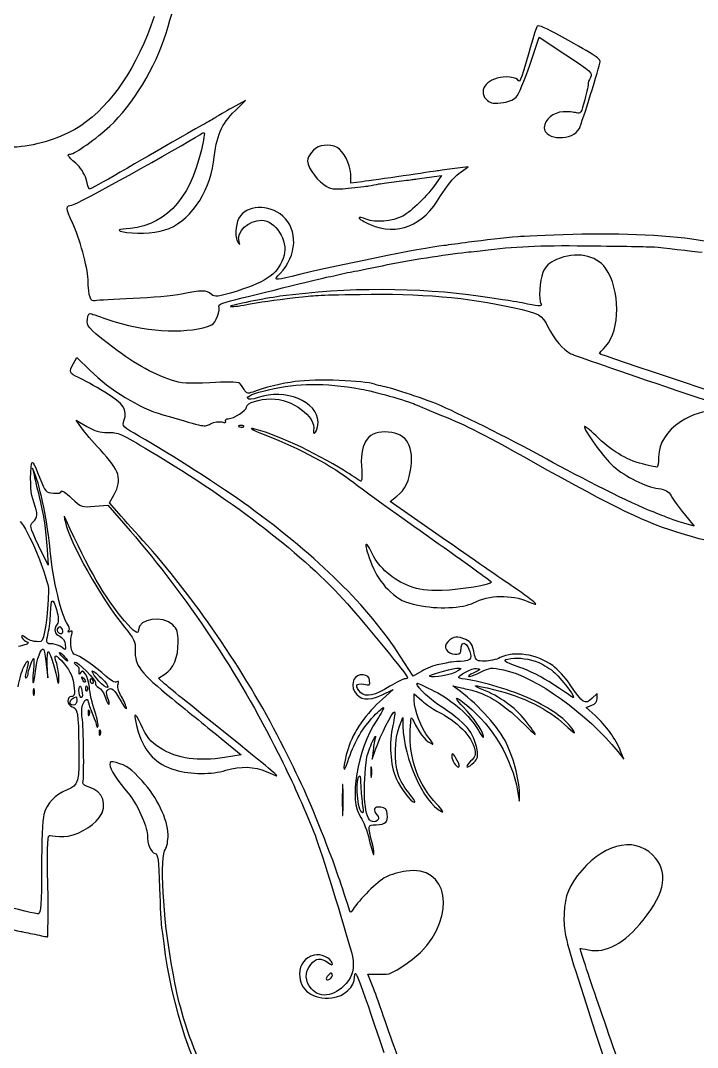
# Model space of a CAD drawing. Extents: x -605 to 778, y -197 to 423.
# Drawn here: x -425.6 to -317.3, y -13.3 to 151.1 of the extents above; entities that cross this region are included whole.
import ezdxf

# ---------------------------------------------------------------- set-up
doc = ezdxf.new("R2010")
doc.units = 0
doc.layers.add('Layer_1', color=7, linetype='CONTINUOUS')

msp = doc.modelspace()

# ---------------------------------------------------------------- linework, layer by layer
at = {"layer": 'Layer_1', "color": 7}
for points in [[(-342.994964, 150.07088), (-342.994964, 150.07088)], [(-344.123853, 143.932546), (-342.642186, 148.377546), (-338.338298, 145.555324)], [(-391.219686, 136.665324), (-389.596909, 138.288102), (-391.713575, 137.088657)], [(-378.731353, 130.315324), (-378.731353, 130.315324)], [(-370.934964, 125.270602), (-372.734131, 125.058935), (-372.769409, 126.540602)], [(-355.44802, 126.57588), (-353.966353, 127.634213), (-356.08302, 127.387268)], [(-360.175242, 126.011435), (-358.234964, 126.25838), (-359.081631, 125.058935)], [(-324.156631, 114.82838), (-324.156631, 114.82838)], [(-417.113575, 96.166435), (-416.584409, 97.154213), (-414.50302, 95.108102)], [(-415.843575, 85.900602), (-416.690242, 87.100046), (-414.996909, 86.112268)], [(-390.549409, 86.041713), (-390.549409, 86.041713)], [(-386.24552, 84.66588), (-386.24552, 84.66588)], [(-423.287186, 78.527546), (-423.675242, 79.409491), (-423.463575, 78.527546)], [(-410.163853, 72.530324), (-411.32802, 73.87088), (-410.622464, 75.211435)], [(-358.129131, 68.296991), (-366.454686, 74.117824), (-365.396353, 74.929213)], [(-413.691631, 73.341713), (-411.610242, 73.518102), (-408.047186, 69.42588)], [(-418.454131, 70.942824), (-418.454131, 70.942824)], [(-319.429409, 72.106991), (-317.841909, 70.131435), (-319.499964, 70.625324)], [(-421.311631, 66.356713), (-421.135242, 63.887268), (-422.687464, 67.062268)], [(-419.724131, 54.468102), (-419.724131, 54.468102)], [(-418.94802, 53.021713), (-418.94802, 53.021713)], [(-361.409964, 46.953935), (-362.75052, 46.142546), (-364.831909, 49.352824)], [(-421.48802, 48.082824), (-421.241075, 45.895602), (-421.311631, 48.082824)], [(-421.48802, 48.082824), (-421.48802, 48.082824)], [(-418.524686, 49.246991), (-418.524686, 49.246991)], [(-342.677464, 48.329768), (-342.677464, 48.329768)], [(-402.543853, 44.943102), (-403.531631, 45.825046), (-402.473298, 46.460046)], [(-356.08302, 46.742268), (-356.08302, 46.742268)], [(-415.243853, 45.190046), (-415.243853, 45.190046)], [(-414.467742, 45.366435), (-414.467742, 45.366435)], [(-355.201075, 43.673102), (-356.435798, 44.590324), (-355.024686, 44.272824)], [(-423.569409, 43.602546), (-423.569409, 43.602546)], [(-415.702464, 43.426157), (-415.702464, 43.426157)], [(-414.926353, 43.884768), (-414.926353, 43.884768)], [(-411.680798, 44.34338), (-411.680798, 44.34338)], [(-367.83052, 43.108657), (-365.960798, 43.990602), (-367.689409, 42.473657)], [(-362.609409, 42.226713), (-362.609409, 43.320324), (-361.374686, 42.226713)], [(-333.328853, 42.579491), (-333.328853, 43.355602), (-334.210798, 42.544213)], [(-416.584409, 42.191435), (-416.584409, 42.191435)], [(-333.646353, 39.827824), (-335.092742, 41.133102), (-334.210798, 41.48588)], [(-414.785242, 40.21588), (-414.785242, 40.21588)], [(-364.97302, 38.134491), (-364.408575, 39.545602), (-364.408575, 38.134491)], [(-413.021353, 37.04088), (-413.021353, 37.04088)], [(-393.512742, 36.194213), (-390.302464, 33.54838), (-392.948298, 33.125046)], [(-369.171075, 34.253935), (-369.347464, 32.842824), (-368.78302, 34.430324)], [(-356.612186, 33.336713), (-356.612186, 33.336713)], [(-330.04802, 34.077546), (-329.060242, 32.842824), (-329.589409, 34.148102)], [(-411.292742, 31.996157), (-411.292742, 31.996157)], [(-369.559131, 30.726157), (-369.559131, 30.726157)], [(-371.146631, 28.538935), (-371.146631, 28.538935)], [(-374.109964, 26.316435), (-374.109964, 26.316435)], [(-369.276909, -3.387454), (-370.017742, -1.553009), (-368.606631, -1.553009)], [(-376.332464, -1.69412), (-376.332464, -1.69412)]]:
    msp.add_lwpolyline(points, dxfattribs=at)
for points in [[(-402.296909, 149.012546), (-401.414964, 151.940602), (-400.709409, 154.480602), (-400.497742, 155.609491)], [(-404.201909, 151.693657), (-406.88302, 143.72088), (-411.01052, 137.582546), (-415.914131, 134.231157)], [(-342.994964, 150.07088), (-343.100798, 149.823935), (-343.665242, 147.954213), (-344.264964, 145.908102)], [(-339.961075, 148.977268), (-342.042464, 150.106157), (-342.889131, 150.423657), (-342.994964, 150.07088)], [(-411.292742, 134.160602), (-407.694409, 137.476713), (-403.990242, 143.579768), (-402.296909, 149.012546)], [(-332.870242, 144.461713), (-332.799686, 144.955602), (-333.999131, 145.731713), (-339.961075, 148.977268)], [(-344.264964, 145.908102), (-345.781909, 140.792824), (-345.640798, 141.145602), (-346.099409, 141.604213)], [(-338.338298, 145.555324), (-334.210798, 142.874213), (-334.034409, 142.697824), (-334.422464, 141.956991)], [(-346.311075, 138.781991), (-345.92302, 139.170046), (-344.935242, 141.49838), (-344.123853, 143.932546)], [(-336.186353, 133.807824), (-335.727742, 134.83088), (-332.940798, 143.685602), (-332.870242, 144.461713)], [(-347.863298, 142.027546), (-350.720798, 142.027546), (-352.519964, 140.016713), (-351.108853, 138.464491)], [(-346.099409, 141.604213), (-346.346353, 141.851157), (-347.122464, 142.027546), (-347.863298, 142.027546)], [(-334.422464, 141.956991), (-334.669409, 141.49838), (-334.81052, 141.075046), (-334.775242, 140.969213)], [(-334.775242, 140.969213), (-334.739964, 140.86338), (-334.986909, 139.734491), (-335.304409, 138.393935)], [(-351.108853, 138.464491), (-350.544409, 137.864768), (-350.121075, 137.758935), (-348.745242, 137.900046)], [(-348.745242, 137.900046), (-347.651631, 138.00588), (-346.769686, 138.32338), (-346.311075, 138.781991)], [(-335.304409, 138.393935), (-335.868853, 136.277268), (-336.009964, 136.065602), (-336.644964, 136.277268)], [(-394.712186, 128.375046), (-394.147742, 132.92588), (-393.618575, 134.266435), (-391.219686, 136.665324)], [(-391.713575, 137.088657), (-392.877742, 136.453657), (-393.971353, 135.818657), (-394.18302, 135.677546)], [(-338.796909, 136.453657), (-340.313853, 136.383102), (-341.79552, 135.14838), (-341.79552, 133.948935)], [(-336.644964, 136.277268), (-337.068298, 136.41838), (-338.020798, 136.488935), (-338.796909, 136.453657)], [(-394.18302, 135.677546), (-394.359409, 135.536435), (-395.241353, 135.007268), (-396.123298, 134.548657)], [(-415.914131, 134.231157), (-418.31302, 132.60838), (-422.264131, 131.232546), (-425.439131, 130.879768)], [(-417.607464, 129.680324), (-416.972464, 129.680324), (-413.374131, 132.220324), (-411.292742, 134.160602)], [(-396.123298, 134.548657), (-398.134131, 133.419768), (-403.425798, 130.38588), (-409.634686, 126.787546)], [(-396.899409, 132.784768), (-396.052742, 133.313935), (-396.052742, 133.313935), (-396.334964, 131.938102)], [(-341.79552, 133.948935), (-341.79552, 131.867546), (-337.138853, 131.761713), (-336.186353, 133.807824)], [(-425.439131, 130.879768), (-427.591075, 130.668102), (-427.873298, 130.738657), (-430.201631, 131.902824)], [(-417.36052, 121.49588), (-416.866631, 121.460602), (-399.968575, 130.809213), (-396.899409, 132.784768)], [(-396.334964, 131.938102), (-397.887186, 123.295046), (-401.944131, 118.391435), (-408.011909, 117.791713)], [(-378.731353, 130.315324), (-379.119409, 129.856713), (-379.542742, 129.256991), (-379.648575, 128.939491)], [(-374.956631, 130.738657), (-376.120798, 131.373657), (-377.955242, 131.161991), (-378.731353, 130.315324)], [(-372.769409, 126.540602), (-372.839964, 128.128102), (-373.898298, 130.174213), (-374.956631, 130.738657)], [(-416.760798, 128.233935), (-418.066075, 129.362824), (-418.242464, 129.680324), (-417.607464, 129.680324)], [(-415.102742, 125.693935), (-415.349686, 126.57588), (-416.019964, 127.563657), (-416.760798, 128.233935)], [(-402.508575, 117.544768), (-398.769131, 118.63838), (-395.311909, 123.436157), (-394.712186, 128.375046)], [(-379.648575, 128.939491), (-379.930798, 128.092824), (-378.484409, 125.764491), (-377.073298, 124.811991)], [(-409.634686, 126.787546), (-412.315798, 125.235324), (-414.538298, 124.000602), (-414.608853, 124.071157)], [(-358.905242, 126.999213), (-359.293298, 126.963935), (-361.762742, 126.57588), (-364.373298, 126.187824)], [(-356.08302, 127.387268), (-357.247186, 127.246157), (-358.517186, 127.069768), (-358.905242, 126.999213)], [(-358.376075, 123.012824), (-357.494131, 124.494491), (-356.329964, 125.905602), (-355.44802, 126.57588)], [(-414.608853, 124.071157), (-414.644131, 124.141713), (-414.891075, 124.882546), (-415.102742, 125.693935)], [(-364.373298, 126.187824), (-366.983853, 125.799768), (-369.947186, 125.411713), (-370.934964, 125.270602)], [(-369.841353, 124.600324), (-369.453298, 124.67088), (-368.747742, 124.811991), (-368.253853, 124.917824)], [(-368.253853, 124.917824), (-367.759964, 124.98838), (-366.489964, 125.164768), (-365.431631, 125.30588)], [(-365.431631, 125.30588), (-364.373298, 125.411713), (-363.173853, 125.588102), (-362.785798, 125.62338)], [(-359.081631, 125.058935), (-360.422186, 123.08338), (-363.06802, 120.508102), (-364.443853, 119.767268)], [(-362.785798, 125.62338), (-362.397742, 125.693935), (-361.233575, 125.870324), (-360.175242, 126.011435)], [(-377.073298, 124.811991), (-375.944409, 124.03588), (-375.626909, 124.000602), (-373.192742, 124.212268)], [(-373.192742, 124.212268), (-371.746353, 124.35338), (-370.229409, 124.529768), (-369.841353, 124.600324)], [(-383.634964, 119.767268), (-385.822186, 121.707546), (-389.561631, 121.531157), (-390.655242, 119.449768)], [(-369.664964, 118.426713), (-365.255242, 116.521713), (-361.198298, 118.179768), (-358.376075, 123.012824)], [(-417.289964, 118.708935), (-418.383575, 121.037268), (-418.383575, 121.531157), (-417.36052, 121.49588)], [(-414.785242, 109.642546), (-414.855798, 111.65338), (-416.125798, 116.204213), (-417.289964, 118.708935)], [(-390.655242, 119.449768), (-391.254964, 118.250324), (-391.32552, 116.345324), (-390.796353, 115.569213)], [(-390.619964, 115.675046), (-391.113853, 117.227268), (-389.138298, 119.096991), (-386.986353, 119.096991)], [(-386.986353, 119.096991), (-384.869686, 119.096991), (-382.75302, 115.78088), (-383.423298, 113.487824)], [(-384.058298, 110.559768), (-381.341909, 113.452546), (-381.130242, 117.580046), (-383.634964, 119.767268)], [(-370.264686, 119.27338), (-370.899686, 119.555602), (-371.428853, 119.626157), (-371.428853, 119.485046)], [(-371.428853, 119.485046), (-371.428853, 119.308657), (-370.617464, 118.850046), (-369.664964, 118.426713)], [(-364.443853, 119.767268), (-366.172464, 118.885324), (-368.78302, 118.673657), (-370.264686, 119.27338)], [(-408.011909, 117.791713), (-409.952186, 117.580046), (-410.199131, 117.509491), (-409.352464, 117.297824)], [(-409.352464, 117.297824), (-407.447464, 116.874491), (-404.378298, 116.980324), (-402.508575, 117.544768)], [(-337.209409, 116.803935), (-341.372186, 116.698102), (-345.358575, 116.521713), (-346.028853, 116.451157)], [(-316.219131, 115.745602), (-321.15802, 116.662824), (-329.41302, 117.086157), (-337.209409, 116.803935)], [(-390.796353, 115.569213), (-390.478853, 115.110602), (-390.443575, 115.14588), (-390.619964, 115.675046)], [(-357.846909, 115.040046), (-361.515798, 114.616713), (-374.81552, 111.935602), (-382.188575, 110.101157)], [(-353.931075, 115.569213), (-355.306909, 115.392824), (-357.070798, 115.14588), (-357.846909, 115.040046)], [(-346.028853, 116.451157), (-348.216075, 116.274768), (-351.355798, 115.921991), (-353.931075, 115.569213)], [(-350.791353, 114.369768), (-345.60552, 114.969491), (-341.830798, 115.110602), (-333.681631, 115.004768)], [(-383.423298, 113.487824), (-384.199409, 110.70088), (-386.069131, 109.289768), (-390.937464, 107.772824)], [(-367.689409, 111.829768), (-363.38552, 112.711713), (-357.599964, 113.628935), (-354.319131, 113.981713)], [(-354.319131, 113.981713), (-353.331353, 114.087546), (-351.743853, 114.263935), (-350.791353, 114.369768)], [(-331.988298, 111.441713), (-333.505242, 113.55838), (-336.786075, 114.158102), (-339.819964, 112.817546)], [(-333.681631, 115.004768), (-328.742742, 114.934213), (-324.438853, 114.863657), (-324.156631, 114.82838)], [(-324.156631, 114.82838), (-323.168853, 114.722546), (-317.98302, 114.158102), (-316.536631, 113.981713)], [(-372.839964, 110.806713), (-372.346075, 110.877268), (-370.017742, 111.33588), (-367.689409, 111.829768)], [(-339.819964, 112.817546), (-341.089964, 112.253102), (-341.583853, 111.759213), (-342.007186, 110.736157)], [(-382.188575, 110.101157), (-385.046075, 109.43088), (-385.116631, 109.43088), (-384.058298, 110.559768)], [(-376.367742, 110.030602), (-375.873853, 110.136435), (-375.097742, 110.312824), (-374.603853, 110.418657)], [(-374.603853, 110.418657), (-374.109964, 110.524491), (-373.333853, 110.70088), (-372.839964, 110.806713)], [(-342.007186, 110.736157), (-342.571631, 109.43088), (-342.74802, 106.361713), (-342.289409, 105.656157)], [(-331.95302, 98.95338), (-329.589409, 101.49338), (-329.624686, 108.019768), (-331.988298, 111.441713)], [(-413.621075, 106.220602), (-414.432464, 106.044213), (-414.679409, 106.749768), (-414.785242, 109.642546)], [(-392.701353, 106.008935), (-389.596909, 106.820324), (-377.179131, 109.889491), (-376.367742, 110.030602)], [(-399.827464, 107.278935), (-401.203298, 106.996713), (-404.66052, 106.679213), (-407.588575, 106.57338)], [(-395.029686, 107.243657), (-395.805798, 107.949213), (-396.687742, 107.949213), (-399.827464, 107.278935)], [(-390.937464, 107.772824), (-394.112464, 106.785046), (-394.465242, 106.749768), (-395.029686, 107.243657)], [(-384.093575, 106.926157), (-386.668853, 106.57338), (-391.748853, 105.550324), (-391.995798, 105.338657)], [(-352.026075, 106.89088), (-362.044964, 108.372546), (-373.263298, 108.372546), (-384.093575, 106.926157)], [(-381.659409, 106.714491), (-378.096353, 107.137824), (-378.801909, 107.102546), (-371.252464, 107.243657)], [(-371.252464, 107.243657), (-361.762742, 107.420046), (-353.895798, 106.749768), (-346.804964, 105.126991)], [(-347.263575, 106.185324), (-347.863298, 106.291157), (-350.015242, 106.57338), (-352.026075, 106.89088)], [(-407.588575, 106.57338), (-410.481353, 106.467546), (-413.23302, 106.291157), (-413.621075, 106.220602)], [(-394.994409, 102.340046), (-394.359409, 102.586991), (-393.512742, 104.844768), (-393.86552, 105.373935)], [(-393.86552, 105.373935), (-393.936075, 105.515046), (-393.442186, 105.832546), (-392.701353, 106.008935)], [(-391.995798, 105.338657), (-392.136909, 105.197546), (-391.184409, 105.30338), (-389.879131, 105.515046)], [(-389.879131, 105.515046), (-387.021631, 106.044213), (-385.222464, 106.326435), (-381.659409, 106.714491)], [(-345.323298, 105.867824), (-345.817186, 105.973657), (-346.699131, 106.114768), (-347.263575, 106.185324)], [(-342.289409, 105.656157), (-342.077742, 105.30338), (-342.924409, 105.338657), (-345.323298, 105.867824)], [(-414.891075, 103.221991), (-414.785242, 104.068657), (-414.608853, 104.280324), (-414.18552, 104.103935)], [(-414.18552, 104.103935), (-413.86802, 103.998102), (-412.104131, 103.39838), (-410.269686, 102.798657)], [(-346.804964, 105.126991), (-342.43052, 104.139213), (-342.218853, 104.03338), (-341.231075, 102.057824)], [(-411.504409, 99.306157), (-414.855798, 101.951991), (-415.032186, 102.163657), (-414.891075, 103.221991)], [(-410.269686, 102.798657), (-405.189686, 101.140602), (-398.275242, 100.928935), (-394.994409, 102.340046)], [(-341.231075, 102.057824), (-340.172742, 99.976435), (-338.867464, 98.424213), (-337.526909, 97.718657)], [(-401.450242, 93.520602), (-404.589964, 94.543657), (-407.764964, 96.378102), (-411.504409, 99.306157)], [(-332.976075, 97.753935), (-332.976075, 97.824491), (-332.517464, 98.353657), (-331.95302, 98.95338)], [(-337.526909, 97.718657), (-336.997742, 97.471713), (-329.448298, 94.861157), (-320.769964, 91.933102)], [(-305.424131, 88.581713), (-306.341353, 88.758102), (-332.976075, 97.612824), (-332.976075, 97.753935)], [(-416.302186, 93.943935), (-417.819131, 94.614213), (-417.854409, 94.720046), (-417.113575, 96.166435)], [(-412.104131, 91.580324), (-413.691631, 92.568102), (-415.596631, 93.626435), (-416.302186, 93.943935)], [(-414.50302, 95.108102), (-411.186909, 91.862546), (-406.636075, 89.075602), (-402.826075, 87.981991)], [(-368.959409, 92.850324), (-370.582186, 93.450046), (-378.166909, 93.732268), (-381.659409, 93.273657)], [(-395.276631, 93.097268), (-398.804409, 92.92088), (-399.862742, 92.991435), (-401.450242, 93.520602)], [(-390.619964, 93.061991), (-390.831631, 93.203102), (-392.91302, 93.23838), (-395.276631, 93.097268)], [(-389.808575, 92.038935), (-390.05552, 92.462268), (-390.408298, 92.92088), (-390.619964, 93.061991)], [(-388.432742, 91.615602), (-389.279409, 91.298102), (-389.455798, 91.368657), (-389.808575, 92.038935)], [(-381.659409, 93.273657), (-383.634964, 93.026713), (-386.704131, 92.28588), (-388.432742, 91.615602)], [(-377.99052, 86.817824), (-377.99052, 90.06338), (-383.317464, 92.250602), (-387.586075, 90.733657)], [(-385.92802, 91.96838), (-380.918575, 93.097268), (-377.320242, 93.132546), (-371.076075, 92.074213)], [(-371.076075, 92.074213), (-369.276909, 91.791991), (-363.667742, 90.204491), (-362.43302, 89.640046)], [(-367.548298, 92.497546), (-368.042186, 92.60338), (-368.677186, 92.744491), (-368.959409, 92.850324)], [(-358.199686, 89.357824), (-360.351631, 90.310324), (-366.278298, 92.28588), (-367.548298, 92.497546)], [(-409.034964, 87.029491), (-408.435242, 88.79338), (-408.999686, 89.675324), (-412.104131, 91.580324)], [(-389.244131, 90.557268), (-389.491075, 90.910046), (-388.291631, 91.439213), (-385.92802, 91.96838)], [(-389.42052, 89.251991), (-389.42052, 89.851713), (-387.374409, 90.521991), (-385.504686, 90.521991)], [(-387.586075, 90.733657), (-388.46802, 90.416157), (-389.138298, 90.345602), (-389.244131, 90.557268)], [(-385.504686, 90.521991), (-382.082742, 90.521991), (-378.30802, 87.735046), (-378.696075, 85.441991)], [(-320.769964, 91.933102), (-312.056353, 89.005046), (-304.683298, 86.535602), (-304.401075, 86.429768)], [(-392.348575, 87.346991), (-391.431353, 87.346991), (-389.42052, 88.652268), (-389.42052, 89.251991)], [(-362.43302, 89.640046), (-361.833298, 89.357824), (-359.963575, 88.581713), (-358.234964, 87.876157)], [(-341.372186, 80.85588), (-345.570242, 83.219491), (-354.989409, 87.946713), (-358.199686, 89.357824)], [(-309.375242, 85.93588), (-312.444409, 89.005046), (-316.254409, 89.357824), (-319.993853, 86.853102)], [(-402.826075, 87.981991), (-395.735242, 85.900602), (-396.229131, 86.006435), (-395.170798, 86.535602)], [(-392.771909, 86.994213), (-392.877742, 87.170602), (-392.701353, 87.346991), (-392.348575, 87.346991)], [(-358.234964, 87.876157), (-354.072186, 86.182824), (-352.378853, 85.336157), (-341.266353, 79.127268)], [(-412.809686, 82.337546), (-414.009131, 83.642824), (-415.384964, 85.230324), (-415.843575, 85.900602)], [(-414.996909, 86.112268), (-413.726909, 85.371435), (-412.91552, 85.124491), (-411.610242, 85.159768)], [(-406.530242, 84.489491), (-409.246631, 86.041713), (-409.352464, 86.147546), (-409.034964, 87.029491)], [(-395.170798, 86.535602), (-394.641631, 86.817824), (-393.830242, 86.923657), (-393.371631, 86.817824)], [(-393.371631, 86.817824), (-392.842464, 86.676713), (-392.630798, 86.747268), (-392.771909, 86.994213)], [(-390.337742, 86.25338), (-390.725798, 86.25338), (-390.831631, 86.147546), (-390.549409, 86.041713)], [(-390.549409, 86.041713), (-390.302464, 85.93588), (-389.984964, 85.971157), (-389.879131, 86.076991)], [(-389.879131, 86.076991), (-389.73802, 86.182824), (-389.949686, 86.288657), (-390.337742, 86.25338)], [(-388.46802, 85.759491), (-389.10302, 85.865324), (-388.079964, 85.371435), (-386.24552, 84.66588)], [(-373.898298, 79.091991), (-378.202186, 81.843657), (-385.504686, 85.195046), (-388.46802, 85.759491)], [(-378.378575, 85.195046), (-378.166909, 85.406713), (-377.99052, 86.147546), (-377.99052, 86.817824)], [(-335.374964, 86.112268), (-335.692464, 85.830046), (-332.164686, 80.961713), (-330.753575, 79.726991)], [(-333.046631, 84.171991), (-334.246075, 85.336157), (-335.304409, 86.218102), (-335.374964, 86.112268)], [(-319.993853, 86.853102), (-322.286909, 85.371435), (-323.451075, 83.431157), (-323.521631, 81.208657)], [(-411.610242, 85.159768), (-410.022742, 85.195046), (-409.42302, 84.912824), (-404.836909, 82.161157)], [(-389.067742, 73.271157), (-393.406909, 76.446157), (-401.626631, 81.702546), (-406.530242, 84.489491)], [(-386.24552, 84.66588), (-381.024409, 82.655046), (-375.697464, 79.797546), (-372.27552, 77.116435)], [(-378.696075, 85.441991), (-378.766631, 84.948102), (-378.696075, 84.877546), (-378.378575, 85.195046)], [(-367.336631, 85.230324), (-370.194131, 85.230324), (-371.358298, 83.254768), (-371.00552, 79.056713)], [(-363.103298, 79.691713), (-362.679964, 83.360602), (-364.091075, 85.230324), (-367.336631, 85.230324)], [(-325.567742, 79.973935), (-328.284131, 80.573657), (-330.788853, 81.984768), (-333.046631, 84.171991)], [(-410.622464, 75.211435), (-409.281909, 77.68088), (-409.669964, 78.986157), (-412.809686, 82.337546)], [(-423.886909, 79.656435), (-423.781075, 80.891157), (-423.569409, 80.608935), (-422.475798, 77.821991)], [(-404.836909, 82.161157), (-390.972742, 73.835602), (-380.318853, 65.580602), (-373.298575, 57.713657)], [(-324.685798, 72.530324), (-327.437464, 73.588657), (-336.186353, 77.963102), (-341.372186, 80.85588)], [(-323.521631, 81.208657), (-323.521631, 80.291435), (-323.627464, 79.58588), (-323.768575, 79.58588)], [(-423.463575, 73.976713), (-423.957464, 75.352546), (-424.063298, 76.940046), (-423.886909, 79.656435)], [(-371.217186, 77.36338), (-371.428853, 77.504491), (-372.628298, 78.280602), (-373.898298, 79.091991)], [(-371.00552, 79.056713), (-370.899686, 77.751435), (-370.970242, 77.222268), (-371.217186, 77.36338)], [(-365.396353, 74.929213), (-364.02052, 76.022824), (-363.38552, 77.36338), (-363.103298, 79.691713)], [(-341.266353, 79.127268), (-328.707464, 72.142268), (-325.073853, 70.484213), (-318.159409, 68.47338)], [(-330.753575, 79.726991), (-328.77802, 78.033657), (-325.567742, 76.446157), (-323.592186, 76.163935)], [(-323.768575, 79.58588), (-323.874409, 79.58588), (-324.685798, 79.762268), (-325.567742, 79.973935)], [(-423.463575, 78.527546), (-423.357742, 78.033657), (-422.969686, 76.375602), (-422.581631, 74.82338)], [(-420.817742, 66.180324), (-421.205798, 70.37838), (-422.44052, 76.622546), (-423.287186, 78.527546)], [(-422.475798, 77.821991), (-421.629131, 75.634768), (-421.523298, 75.528935), (-420.323853, 75.423102)], [(-420.323853, 75.423102), (-419.512464, 75.352546), (-419.053853, 75.45838), (-419.053853, 75.740602)], [(-419.053853, 75.740602), (-419.053853, 75.952268), (-418.31302, 75.45838), (-417.431075, 74.646991)], [(-372.27552, 77.116435), (-370.546909, 75.77588), (-364.902464, 71.718935), (-359.716631, 68.050046)], [(-323.592186, 76.163935), (-322.357464, 75.987546), (-321.898853, 75.77588), (-321.510798, 74.999768)], [(-423.569409, 70.836991), (-422.793298, 71.613102), (-422.793298, 72.001157), (-423.463575, 73.976713)], [(-422.581631, 74.82338), (-421.840798, 71.64838), (-421.558575, 69.919768), (-421.311631, 66.356713)], [(-417.431075, 74.646991), (-415.808298, 73.165324), (-415.77302, 73.130046), (-413.691631, 73.341713)], [(-321.510798, 74.999768), (-321.228575, 74.470602), (-320.311353, 73.165324), (-319.429409, 72.106991)], [(-406.001075, 67.873657), (-407.659131, 69.672824), (-409.528853, 71.789491), (-410.163853, 72.530324)], [(-364.831909, 49.352824), (-370.017742, 57.36088), (-377.884686, 65.121991), (-389.067742, 73.271157)], [(-321.863575, 71.436713), (-322.251631, 71.577824), (-323.521631, 72.106991), (-324.685798, 72.530324)], [(-425.650798, 70.872268), (-424.486631, 69.990324), (-421.064686, 61.664768), (-421.099964, 59.830324)], [(-422.687464, 67.062268), (-424.133853, 70.096157), (-424.169131, 70.237268), (-423.569409, 70.836991)], [(-418.277742, 71.119213), (-418.665798, 71.96588), (-418.665798, 71.96588), (-418.454131, 70.942824)], [(-418.454131, 70.942824), (-417.783853, 67.626713), (-412.59802, 58.383935), (-408.964409, 54.009491)], [(-408.929131, 54.997268), (-412.104131, 58.701435), (-414.749964, 63.287546), (-418.277742, 71.119213)], [(-319.499964, 70.625324), (-320.417186, 70.907546), (-321.47552, 71.260324), (-321.863575, 71.436713)], [(-408.047186, 69.42588), (-398.804409, 58.666157), (-390.866909, 46.777546), (-384.375798, 33.830602)], [(-383.987742, 35.700324), (-389.702742, 46.918657), (-397.99302, 58.983657), (-406.001075, 67.873657)], [(-369.276909, 65.651157), (-370.793853, 68.861435), (-370.617464, 66.744768), (-369.10052, 63.358102)], [(-359.716631, 68.050046), (-354.530798, 64.416435), (-350.262186, 61.311991), (-350.262186, 61.206157)], [(-346.769686, 60.430046), (-348.427742, 61.558935), (-353.54302, 65.086713), (-358.129131, 68.296991)], [(-318.159409, 68.47338), (-315.266631, 67.626713), (-312.90302, 67.415046), (-306.87052, 67.415046)], [(-418.066075, 54.468102), (-418.983298, 55.561713), (-420.429686, 61.700046), (-420.817742, 66.180324)], [(-363.38552, 60.571157), (-365.92552, 61.523657), (-368.289131, 63.534491), (-369.276909, 65.651157)], [(-369.10052, 63.358102), (-368.46552, 61.946991), (-367.548298, 60.676991), (-366.419409, 59.653935)], [(-350.262186, 61.206157), (-350.262186, 60.747546), (-355.13052, 59.936157), (-358.164409, 59.865602)], [(-421.099964, 59.830324), (-421.17052, 55.985046), (-421.80552, 51.716435), (-422.334686, 51.681157)], [(-366.419409, 59.653935), (-364.97302, 58.348657), (-364.267464, 57.99588), (-362.009686, 57.501991)], [(-358.164409, 59.865602), (-360.669131, 59.795046), (-361.762742, 59.936157), (-363.38552, 60.571157)], [(-353.119686, 57.890046), (-350.650242, 59.160046), (-347.016631, 59.230602), (-344.441353, 58.101713)], [(-344.441353, 58.101713), (-342.218853, 57.113935), (-342.818575, 57.713657), (-346.769686, 60.430046)], [(-420.782464, 56.196713), (-420.711909, 58.63088), (-420.429686, 58.807268), (-419.829964, 56.796435)], [(-373.298575, 57.713657), (-370.194131, 54.256435), (-363.667742, 46.24838), (-363.667742, 45.895602)], [(-362.009686, 57.501991), (-358.975798, 56.831713), (-354.81302, 57.008102), (-353.119686, 57.890046)], [(-421.17052, 53.021713), (-420.958853, 53.833102), (-420.817742, 55.244213), (-420.782464, 56.196713)], [(-419.829964, 56.796435), (-419.477186, 55.526435), (-419.441909, 54.926713), (-419.724131, 54.468102)], [(-401.238575, 54.362268), (-402.790798, 55.949768), (-406.706631, 55.350046), (-406.706631, 53.55088)], [(-419.724131, 54.468102), (-420.323853, 53.515602), (-420.182742, 52.91588), (-419.300798, 52.527824)], [(-417.854409, 53.445046), (-417.67802, 53.691991), (-417.783853, 54.150602), (-418.066075, 54.468102)], [(-406.706631, 53.55088), (-406.706631, 52.704213), (-407.376909, 53.162824), (-408.929131, 54.997268)], [(-400.356631, 51.610602), (-400.356631, 53.162824), (-400.53302, 53.656713), (-401.238575, 54.362268)], [(-424.768853, 52.316157), (-425.156909, 52.633657), (-425.403853, 52.704213), (-425.403853, 52.492546)], [(-420.429686, 51.293102), (-421.523298, 51.32838), (-421.523298, 51.32838), (-421.17052, 53.021713)], [(-419.477186, 53.056991), (-419.688853, 53.268657), (-419.724131, 53.621435), (-419.58302, 53.833102)], [(-419.58302, 53.833102), (-419.371353, 54.150602), (-419.26552, 54.150602), (-419.018575, 53.797824)], [(-418.94802, 53.021713), (-419.053853, 52.845324), (-419.300798, 52.880602), (-419.477186, 53.056991)], [(-419.018575, 53.797824), (-418.877464, 53.55088), (-418.842186, 53.198102), (-418.94802, 53.021713)], [(-417.642742, 53.303935), (-417.960242, 53.092268), (-418.030798, 53.162824), (-417.854409, 53.445046)], [(-416.901909, 49.599768), (-417.395798, 49.599768), (-417.713298, 51.469491), (-417.431075, 52.59838)], [(-417.431075, 52.59838), (-417.254686, 53.374491), (-417.289964, 53.515602), (-417.642742, 53.303935)], [(-408.964409, 54.009491), (-407.376909, 52.104491), (-407.20052, 51.716435), (-407.235798, 50.305324)], [(-354.354409, 51.998657), (-355.624409, 52.59838), (-356.40052, 52.527824), (-357.176631, 51.681157)], [(-424.698298, 51.222546), (-424.98052, 51.116713), (-425.544964, 50.975602), (-425.93302, 50.905046)], [(-425.403853, 52.492546), (-425.403853, 52.28088), (-425.121631, 51.96338), (-424.768853, 51.751713)], [(-422.334686, 51.681157), (-423.322464, 51.575324), (-424.204409, 51.822268), (-424.768853, 52.316157)], [(-424.768853, 51.751713), (-424.274964, 51.469491), (-424.239686, 51.363657), (-424.698298, 51.222546)], [(-418.94802, 50.728657), (-419.300798, 51.01088), (-419.971075, 51.257824), (-420.429686, 51.293102)], [(-419.300798, 52.527824), (-418.806909, 52.28088), (-418.489409, 51.822268), (-418.418853, 51.187268)], [(-418.418853, 51.187268), (-418.348298, 50.270046), (-418.383575, 50.234768), (-418.94802, 50.728657)], [(-402.473298, 46.460046), (-401.132742, 47.271435), (-400.356631, 49.176435), (-400.356631, 51.610602)], [(-357.176631, 51.681157), (-357.67052, 51.151991), (-357.741075, 50.834491), (-357.458853, 50.37588)], [(-355.165798, 50.093657), (-355.059964, 51.222546), (-355.024686, 51.363657), (-354.671909, 51.398935)], [(-354.671909, 51.398935), (-354.17802, 51.469491), (-353.331353, 49.670324), (-353.578298, 49.035324)], [(-352.943298, 49.529213), (-353.366631, 51.434213), (-353.472464, 51.610602), (-354.354409, 51.998657)], [(-423.816353, 48.365046), (-423.39302, 49.352824), (-423.357742, 49.282268), (-423.534131, 47.130324)], [(-423.181353, 46.953935), (-423.004964, 48.78838), (-422.264131, 50.799213), (-421.911353, 50.446435)], [(-421.911353, 50.446435), (-421.80552, 50.340602), (-421.593853, 49.282268), (-421.48802, 48.082824)], [(-421.311631, 48.082824), (-421.311631, 49.246991), (-421.241075, 50.164213), (-421.099964, 50.093657)], [(-421.099964, 50.093657), (-420.85302, 49.917268), (-419.865242, 46.706991), (-419.653575, 45.366435)], [(-419.794686, 48.15338), (-420.394409, 49.846713), (-420.006353, 49.811435), (-418.559964, 48.047546)], [(-418.877464, 49.246991), (-419.230242, 49.635046), (-419.441909, 49.952546), (-419.336075, 49.952546)], [(-419.336075, 49.952546), (-419.230242, 49.952546), (-418.877464, 49.635046), (-418.524686, 49.246991)], [(-411.927742, 46.142546), (-413.55052, 47.624213), (-416.40802, 49.599768), (-416.901909, 49.599768)], [(-407.235798, 50.305324), (-407.341631, 47.871157), (-406.389131, 46.636435), (-401.309131, 42.544213)], [(-357.458853, 50.37588), (-356.929686, 49.564491), (-355.201075, 49.352824), (-355.165798, 50.093657)], [(-351.355798, 48.541435), (-352.555242, 48.541435), (-352.731631, 48.647268), (-352.943298, 49.529213)], [(-340.454964, 47.83588), (-342.994964, 49.670324), (-346.628575, 50.234768), (-348.851075, 49.10588)], [(-425.968298, 44.413935), (-425.827186, 45.401713), (-425.439131, 46.88338), (-425.051075, 47.659491)], [(-425.051075, 47.659491), (-424.34552, 49.176435), (-424.133853, 48.717824), (-424.66302, 46.848102)], [(-424.34552, 46.706991), (-424.310242, 47.024491), (-424.098575, 47.800602), (-423.816353, 48.365046)], [(-419.441909, 45.754491), (-419.441909, 46.460046), (-419.58302, 47.51838), (-419.794686, 48.15338)], [(-418.066075, 48.541435), (-418.171909, 48.541435), (-418.524686, 48.858935), (-418.877464, 49.246991)], [(-418.559964, 48.047546), (-417.572186, 46.848102), (-417.219409, 46.001435), (-417.04302, 44.66088)], [(-418.524686, 49.246991), (-418.171909, 48.858935), (-417.960242, 48.541435), (-418.066075, 48.541435)], [(-416.619686, 47.871157), (-416.901909, 48.012268), (-417.007742, 48.259213), (-416.866631, 48.365046)], [(-416.866631, 48.365046), (-416.584409, 48.647268), (-413.374131, 45.366435), (-413.585798, 45.013657)], [(-416.196353, 47.341991), (-416.196353, 47.483102), (-416.372742, 47.694768), (-416.619686, 47.871157)], [(-358.62302, 48.012268), (-359.434409, 47.871157), (-360.669131, 47.377268), (-361.409964, 46.953935)], [(-356.859131, 48.365046), (-357.03552, 48.329768), (-357.811631, 48.188657), (-358.62302, 48.012268)], [(-355.201075, 48.506157), (-355.977186, 48.47088), (-356.71802, 48.400324), (-356.859131, 48.365046)], [(-353.578298, 49.035324), (-353.684131, 48.717824), (-354.319131, 48.541435), (-355.201075, 48.506157)], [(-348.851075, 49.10588), (-349.486075, 48.78838), (-350.614964, 48.541435), (-351.355798, 48.541435)], [(-345.711353, 47.553657), (-348.321909, 48.400324), (-348.709964, 48.78838), (-347.157742, 48.964768)], [(-347.157742, 48.964768), (-345.781909, 49.141157), (-344.300242, 48.929491), (-342.677464, 48.329768)], [(-342.677464, 48.329768), (-341.901353, 48.012268), (-340.737186, 47.271435), (-340.102186, 46.671713)], [(-337.632742, 44.766713), (-338.373575, 45.895602), (-339.678853, 47.271435), (-340.454964, 47.83588)], [(-424.66302, 46.848102), (-424.874686, 46.142546), (-424.874686, 45.789768), (-424.66302, 45.895602)], [(-424.66302, 45.895602), (-424.486631, 46.036713), (-424.34552, 46.389491), (-424.34552, 46.706991)], [(-423.534131, 47.130324), (-423.745798, 44.484491), (-423.463575, 44.34338), (-423.181353, 46.953935)], [(-416.196353, 46.706991), (-416.231631, 46.918657), (-416.231631, 47.236157), (-416.196353, 47.341991)], [(-415.984686, 46.671713), (-416.125798, 46.354213), (-416.196353, 46.354213), (-416.196353, 46.706991)], [(-414.573575, 44.378657), (-414.714686, 46.036713), (-415.667186, 47.553657), (-415.984686, 46.671713)], [(-415.667186, 45.61338), (-415.878853, 46.107268), (-415.843575, 46.142546), (-415.490798, 45.825046)], [(-414.114964, 46.953935), (-414.114964, 47.130324), (-413.479964, 46.636435), (-412.703853, 45.895602)], [(-411.680798, 44.34338), (-412.104131, 44.202268), (-414.079686, 46.318935), (-414.114964, 46.953935)], [(-410.199131, 45.225324), (-410.446075, 45.048935), (-411.151631, 45.436991), (-411.927742, 46.142546)], [(-370.793853, 46.354213), (-372.134409, 46.530602), (-372.875242, 45.048935), (-372.134409, 43.673102)], [(-369.73552, 45.436991), (-369.806075, 46.036713), (-370.088298, 46.283657), (-370.793853, 46.354213)], [(-356.08302, 46.742268), (-357.282464, 46.177824), (-360.563298, 45.754491), (-360.104686, 46.24838)], [(-360.104686, 46.24838), (-359.822464, 46.495324), (-356.153575, 47.447824), (-355.377464, 47.447824)], [(-355.377464, 47.447824), (-354.918853, 47.412546), (-355.165798, 47.20088), (-356.08302, 46.742268)], [(-355.44802, 45.860324), (-355.76552, 46.142546), (-353.260798, 47.51838), (-352.625798, 47.377268)], [(-353.084409, 46.671713), (-353.754686, 46.354213), (-354.107464, 46.107268), (-353.86052, 46.071991)], [(-353.86052, 46.071991), (-353.613575, 46.071991), (-352.731631, 46.424768), (-351.920242, 46.812824)], [(-352.625798, 47.377268), (-351.920242, 47.271435), (-351.990798, 47.20088), (-353.084409, 46.671713)], [(-351.920242, 46.812824), (-350.544409, 47.51838), (-350.262186, 47.553657), (-348.321909, 47.165602)], [(-348.321909, 47.165602), (-343.277186, 46.142546), (-334.775242, 40.039491), (-330.04802, 34.077546)], [(-340.490242, 44.907824), (-342.007186, 45.93088), (-344.370798, 47.095046), (-345.711353, 47.553657)], [(-340.102186, 46.671713), (-338.761631, 45.401713), (-336.503853, 42.297268), (-337.244686, 42.75588)], [(-419.653575, 45.366435), (-419.547742, 44.731435), (-419.477186, 44.837268), (-419.441909, 45.754491)], [(-417.04302, 44.66088), (-416.866631, 43.179213), (-416.937186, 42.896991), (-417.431075, 42.896991)], [(-416.231631, 43.849491), (-416.231631, 44.97838), (-415.808298, 44.66088), (-415.702464, 43.426157)], [(-415.243853, 45.190046), (-415.349686, 45.084213), (-415.561353, 45.260602), (-415.667186, 45.61338)], [(-415.490798, 45.825046), (-415.243853, 45.578102), (-415.13802, 45.29588), (-415.243853, 45.190046)], [(-415.13802, 44.096435), (-415.173298, 44.484491), (-415.067464, 44.696157), (-414.961631, 44.555046)], [(-414.961631, 44.555046), (-414.855798, 44.449213), (-414.82052, 44.131713), (-414.926353, 43.884768)], [(-413.691631, 40.53338), (-414.114964, 41.768102), (-414.50302, 43.496713), (-414.573575, 44.378657)], [(-414.326631, 45.719213), (-414.397186, 45.719213), (-414.467742, 45.578102), (-414.467742, 45.366435)], [(-414.467742, 45.366435), (-414.467742, 45.190046), (-414.291353, 45.013657), (-414.079686, 45.013657)], [(-413.938575, 45.366435), (-414.044409, 45.578102), (-414.220798, 45.719213), (-414.326631, 45.719213)], [(-414.079686, 45.013657), (-413.903298, 45.013657), (-413.832742, 45.190046), (-413.938575, 45.366435)], [(-413.585798, 45.013657), (-413.691631, 44.837268), (-413.479964, 44.519768), (-413.091909, 44.34338)], [(-412.703853, 45.895602), (-411.857186, 45.084213), (-411.433853, 44.449213), (-411.680798, 44.34338)], [(-411.574964, 43.990602), (-410.975242, 44.378657), (-410.69302, 44.131713), (-409.493575, 42.085602)], [(-409.987464, 44.872546), (-409.846353, 45.29588), (-409.881631, 45.401713), (-410.199131, 45.225324)], [(-409.564131, 43.108657), (-409.952186, 43.778935), (-410.128575, 44.484491), (-409.987464, 44.872546)], [(-394.18302, 38.134491), (-398.239964, 41.380046), (-402.014686, 44.449213), (-402.543853, 44.943102)], [(-371.146631, 43.496713), (-372.204964, 44.449213), (-371.95802, 45.119491), (-370.68802, 44.837268)], [(-366.489964, 44.519768), (-368.924131, 43.002824), (-370.299964, 42.720602), (-371.146631, 43.496713)], [(-370.68802, 44.837268), (-369.700242, 44.625602), (-369.629686, 44.66088), (-369.73552, 45.436991)], [(-364.091075, 45.719213), (-364.33802, 45.719213), (-365.431631, 45.154768), (-366.489964, 44.519768)], [(-363.667742, 45.895602), (-363.667742, 45.789768), (-363.879409, 45.719213), (-364.091075, 45.719213)], [(-358.834686, 41.626991), (-360.598575, 42.826435), (-362.715242, 45.013657), (-362.080242, 45.013657)], [(-362.080242, 45.013657), (-361.974409, 45.013657), (-360.774964, 44.449213), (-359.399131, 43.743657)], [(-353.825242, 45.542824), (-354.671909, 45.683935), (-355.412742, 45.825046), (-355.44802, 45.860324)], [(-343.38302, 42.191435), (-346.24052, 43.602546), (-351.00302, 45.119491), (-353.825242, 45.542824)], [(-351.179409, 43.778935), (-353.719409, 44.837268), (-353.401909, 44.872546), (-349.697742, 43.955324)], [(-337.244686, 42.75588), (-337.526909, 42.932268), (-338.973298, 43.884768), (-340.490242, 44.907824)], [(-334.210798, 42.544213), (-335.269131, 41.556435), (-335.586631, 41.768102), (-337.632742, 44.766713)], [(-423.39302, 44.061157), (-423.498853, 44.272824), (-423.569409, 44.096435), (-423.569409, 43.602546)], [(-423.569409, 43.602546), (-423.569409, 43.108657), (-423.498853, 42.932268), (-423.39302, 43.179213)], [(-423.39302, 43.179213), (-423.322464, 43.39088), (-423.322464, 43.814213), (-423.39302, 44.061157)], [(-417.431075, 42.896991), (-418.242464, 42.896991), (-418.171909, 41.450602), (-417.325242, 41.238935)], [(-417.113575, 41.48588), (-418.066075, 41.48588), (-417.748575, 42.544213), (-416.654964, 42.861713)], [(-416.654964, 42.861713), (-416.619686, 42.896991), (-416.584409, 42.579491), (-416.584409, 42.191435)], [(-415.914131, 42.75588), (-416.09052, 42.861713), (-416.231631, 43.355602), (-416.231631, 43.849491)], [(-415.702464, 43.426157), (-415.631909, 42.932268), (-415.737742, 42.614768), (-415.914131, 42.75588)], [(-414.926353, 43.884768), (-415.032186, 43.602546), (-415.13802, 43.70838), (-415.13802, 44.096435)], [(-413.091909, 44.34338), (-412.703853, 44.131713), (-412.209964, 43.39088), (-411.998298, 42.685324)], [(-411.64552, 42.720602), (-411.927742, 43.461435), (-411.927742, 43.778935), (-411.574964, 43.990602)], [(-408.646909, 41.133102), (-408.78802, 41.626991), (-409.211353, 42.508935), (-409.564131, 43.108657)], [(-372.134409, 43.673102), (-371.32302, 42.297268), (-370.05302, 42.12088), (-367.83052, 43.108657)], [(-359.399131, 43.743657), (-356.435798, 42.261991), (-353.754686, 39.863102), (-352.308298, 37.428935)], [(-354.81302, 41.274213), (-356.682742, 43.249768), (-355.800798, 42.967546), (-353.331353, 40.745046)], [(-347.82802, 35.382824), (-348.956909, 37.746435), (-352.308298, 41.521157), (-355.201075, 43.673102)], [(-355.024686, 44.272824), (-354.248575, 44.096435), (-353.366631, 43.884768), (-353.084409, 43.814213)], [(-353.084409, 43.814213), (-350.932464, 43.285046), (-348.039686, 41.450602), (-345.60552, 39.016435)], [(-344.547186, 38.698935), (-346.099409, 40.815602), (-348.568853, 42.685324), (-351.179409, 43.778935)], [(-349.697742, 43.955324), (-345.28802, 42.932268), (-341.125242, 40.815602), (-338.549964, 38.416713)], [(-417.325242, 41.238935), (-416.478575, 41.027268), (-416.302186, 40.180602), (-416.266909, 35.065324)], [(-416.584409, 42.191435), (-416.584409, 41.80338), (-416.831353, 41.48588), (-417.113575, 41.48588)], [(-415.702464, 39.475046), (-415.878853, 40.321713), (-415.808298, 41.16838), (-415.561353, 41.732824)], [(-415.561353, 41.732824), (-415.13802, 42.650046), (-414.855798, 42.650046), (-414.679409, 41.768102)], [(-414.679409, 41.768102), (-414.644131, 41.521157), (-414.326631, 40.709768), (-414.009131, 39.933657)], [(-411.998298, 42.685324), (-411.751353, 42.015046), (-411.504409, 41.521157), (-411.433853, 41.591713)], [(-411.433853, 41.591713), (-411.32802, 41.662268), (-411.433853, 42.191435), (-411.64552, 42.720602)], [(-409.493575, 42.085602), (-408.893853, 41.062546), (-408.541075, 40.639213), (-408.646909, 41.133102)], [(-401.309131, 42.544213), (-398.804409, 40.498102), (-395.276631, 37.640602), (-393.512742, 36.194213)], [(-367.689409, 42.473657), (-370.229409, 40.286435), (-372.381353, 37.181991), (-373.192742, 34.536157)], [(-369.41802, 39.369213), (-368.536075, 40.321713), (-367.689409, 41.133102), (-367.548298, 41.133102)], [(-367.548298, 41.133102), (-367.371909, 41.133102), (-367.865798, 40.21588), (-368.606631, 39.122268)], [(-360.281075, 36.300046), (-361.48052, 37.852268), (-362.609409, 40.780324), (-362.609409, 42.226713)], [(-361.374686, 42.226713), (-360.704409, 41.626991), (-359.610798, 40.886157), (-358.975798, 40.568657)], [(-352.555242, 34.359768), (-353.119686, 37.287824), (-354.107464, 38.487268), (-358.834686, 41.626991)], [(-351.532186, 36.546991), (-351.849686, 37.746435), (-352.872742, 39.228102), (-354.81302, 41.274213)], [(-337.174131, 37.499491), (-338.338298, 39.228102), (-340.278575, 40.674491), (-343.38302, 42.191435)], [(-334.210798, 41.48588), (-333.646353, 41.697546), (-333.328853, 42.085602), (-333.328853, 42.579491)], [(-415.596631, 29.10338), (-415.384964, 30.05588), (-415.490798, 38.240324), (-415.702464, 39.475046)], [(-414.608853, 40.674491), (-414.714686, 40.815602), (-414.82052, 40.603935), (-414.785242, 40.21588)], [(-414.785242, 40.21588), (-414.785242, 39.827824), (-414.679409, 39.721991), (-414.573575, 40.004213)], [(-414.573575, 40.004213), (-414.467742, 40.251157), (-414.50302, 40.568657), (-414.608853, 40.674491)], [(-414.009131, 39.933657), (-413.691631, 39.192824), (-413.409409, 38.416713), (-413.409409, 38.205046)], [(-413.197742, 38.063935), (-413.091909, 38.169768), (-413.303575, 39.298657), (-413.691631, 40.53338)], [(-406.353853, 38.451991), (-407.447464, 40.85088), (-407.623853, 40.21588), (-406.741909, 37.252546)], [(-368.78302, 34.430324), (-368.006909, 36.652824), (-366.137186, 40.427546), (-365.784409, 40.427546)], [(-365.784409, 40.427546), (-365.643298, 40.427546), (-365.749131, 39.439768), (-366.031353, 38.240324)], [(-363.244409, 37.464213), (-363.138575, 39.757268), (-363.103298, 39.827824), (-362.679964, 38.875324)], [(-358.975798, 40.568657), (-355.624409, 38.840046), (-353.437186, 36.617546), (-352.90802, 34.359768)], [(-353.331353, 40.745046), (-349.450798, 37.35838), (-346.522742, 31.855046), (-345.92302, 26.845602)], [(-329.589409, 34.148102), (-330.330242, 36.017824), (-331.988298, 38.31088), (-333.646353, 39.827824)], [(-413.409409, 38.205046), (-413.409409, 37.99338), (-413.303575, 37.922824), (-413.197742, 38.063935)], [(-403.178853, 34.606713), (-404.836909, 35.665046), (-405.471909, 36.441157), (-406.353853, 38.451991)], [(-384.622742, 30.196991), (-384.375798, 30.196991), (-386.421909, 31.890324), (-394.18302, 38.134491)], [(-373.22802, 32.490046), (-372.310798, 35.347546), (-371.111353, 37.464213), (-369.41802, 39.369213)], [(-368.606631, 39.122268), (-371.781631, 34.324491), (-373.122186, 26.175324), (-371.146631, 23.529491)], [(-366.031353, 38.240324), (-366.666353, 35.523935), (-366.454686, 31.890324), (-365.502186, 29.773657)], [(-365.184686, 30.443935), (-365.854964, 32.419491), (-365.713853, 36.123657), (-364.97302, 38.134491)], [(-364.408575, 38.134491), (-364.267464, 32.91338), (-361.16302, 25.998935), (-358.234964, 24.481991)], [(-362.679964, 38.875324), (-362.009686, 37.35838), (-360.880798, 35.876713), (-360.069409, 35.45338)], [(-345.60552, 39.016435), (-342.712742, 36.158935), (-342.606909, 36.123657), (-344.547186, 38.698935)], [(-338.549964, 38.416713), (-337.03302, 36.970324), (-336.609686, 36.72338), (-337.174131, 37.499491)], [(-412.844964, 37.499491), (-412.950798, 37.640602), (-413.056631, 37.428935), (-413.021353, 37.04088)], [(-413.021353, 37.04088), (-413.021353, 36.652824), (-412.91552, 36.546991), (-412.809686, 36.829213)], [(-412.809686, 36.829213), (-412.703853, 37.076157), (-412.739131, 37.393657), (-412.844964, 37.499491)], [(-406.741909, 37.252546), (-405.718853, 33.901157), (-403.884409, 31.996157), (-400.85052, 31.149491)], [(-369.276909, 35.665046), (-368.924131, 36.441157), (-368.677186, 36.758657), (-368.818298, 36.370602)], [(-368.818298, 36.370602), (-368.924131, 35.982546), (-369.10052, 35.030046), (-369.171075, 34.253935)], [(-358.975798, 25.646157), (-361.939131, 28.750602), (-363.456075, 32.91338), (-363.244409, 37.464213)], [(-360.069409, 35.45338), (-359.434409, 35.100602), (-359.469686, 35.241713), (-360.281075, 36.300046)], [(-352.308298, 37.428935), (-351.743853, 36.476435), (-351.391075, 36.053102), (-351.532186, 36.546991)], [(-416.266909, 35.065324), (-416.161075, 29.138657), (-416.302186, 28.644768), (-418.136631, 27.939213)], [(-392.948298, 33.125046), (-397.075798, 32.454768), (-400.568298, 32.948657), (-403.178853, 34.606713)], [(-376.967464, 20.142824), (-379.436909, 26.457546), (-380.84802, 29.561991), (-383.987742, 35.700324)], [(-373.192742, 34.536157), (-374.039409, 31.784491), (-374.074686, 29.914768), (-373.22802, 32.490046)], [(-370.158853, 33.195602), (-370.05302, 33.760046), (-369.664964, 34.853657), (-369.276909, 35.665046)], [(-345.746631, 27.021991), (-345.676075, 29.032824), (-346.628575, 32.842824), (-347.82802, 35.382824)], [(-384.375798, 33.830602), (-382.082742, 29.244491), (-381.094964, 27.057268), (-378.660798, 21.201157)], [(-369.594409, 23.000324), (-370.617464, 23.670602), (-370.899686, 28.538935), (-370.158853, 33.195602)], [(-355.730242, 32.666435), (-356.294686, 33.760046), (-356.612186, 34.006991), (-356.612186, 33.336713)], [(-356.612186, 33.336713), (-356.612186, 32.736991), (-355.906631, 31.608102), (-355.518575, 31.608102)], [(-352.90802, 34.359768), (-352.731631, 33.618935), (-352.872742, 33.195602), (-353.578298, 32.525324)], [(-353.049131, 32.348935), (-352.449409, 32.948657), (-352.343575, 33.336713), (-352.555242, 34.359768)], [(-410.269686, 32.313657), (-411.116353, 32.560602), (-411.292742, 32.525324), (-411.292742, 31.996157)], [(-411.292742, 31.996157), (-411.292742, 31.290602), (-409.987464, 29.244491), (-408.364686, 27.410046)], [(-406.106909, 29.385602), (-407.941353, 31.361157), (-408.611631, 31.855046), (-410.269686, 32.313657)], [(-392.736631, 31.078935), (-390.37302, 31.784491), (-388.115242, 31.713935), (-386.280798, 30.902546)], [(-369.41802, 31.537546), (-369.523853, 31.855046), (-369.594409, 31.502268), (-369.559131, 30.726157)], [(-369.41802, 30.126435), (-369.347464, 30.549768), (-369.347464, 31.184768), (-369.41802, 31.537546)], [(-355.518575, 31.608102), (-355.342186, 31.608102), (-355.412742, 32.101991), (-355.730242, 32.666435)], [(-353.578298, 32.525324), (-354.072186, 31.996157), (-354.319131, 31.608102), (-354.142742, 31.608102)], [(-354.142742, 31.608102), (-353.931075, 31.608102), (-353.472464, 31.925602), (-353.049131, 32.348935)], [(-400.85052, 31.149491), (-398.239964, 30.408657), (-395.029686, 30.37338), (-392.736631, 31.078935)], [(-386.280798, 30.902546), (-385.434131, 30.514491), (-384.693298, 30.196991), (-384.622742, 30.196991)], [(-371.076075, 24.411435), (-371.781631, 25.116991), (-372.028575, 30.196991), (-371.32302, 30.196991)], [(-371.32302, 30.196991), (-371.252464, 30.196991), (-371.181909, 29.456157), (-371.146631, 28.538935)], [(-369.559131, 30.726157), (-369.559131, 29.950046), (-369.488575, 29.667824), (-369.41802, 30.126435)], [(-365.502186, 29.773657), (-364.761353, 28.115602), (-363.103298, 25.963657), (-362.538853, 25.963657)], [(-363.420798, 27.410046), (-364.091075, 28.186157), (-364.902464, 29.561991), (-365.184686, 30.443935)], [(-418.136631, 27.939213), (-420.041631, 27.19838), (-421.346909, 25.822546), (-421.840798, 24.02338)], [(-414.608853, 28.397824), (-415.208575, 28.538935), (-415.667186, 28.856435), (-415.596631, 29.10338)], [(-412.950798, 23.564768), (-411.574964, 25.434491), (-412.386353, 27.762824), (-414.608853, 28.397824)], [(-401.979409, 20.813102), (-402.014686, 23.211991), (-403.743298, 26.775046), (-406.106909, 29.385602)], [(-374.004131, 28.362546), (-374.074686, 29.456157), (-374.109964, 28.538935), (-374.109964, 26.316435)], [(-374.004131, 24.305602), (-373.933575, 25.399213), (-373.933575, 27.233657), (-374.004131, 28.362546)], [(-371.146631, 28.538935), (-371.111353, 27.586435), (-370.970242, 26.210602), (-370.864409, 25.434491)], [(-408.364686, 27.410046), (-406.988853, 25.787268), (-405.29552, 22.188935), (-405.29552, 20.777824)], [(-374.109964, 26.316435), (-374.109964, 24.093935), (-374.074686, 23.176713), (-374.004131, 24.305602)], [(-362.538853, 25.963657), (-362.362464, 25.963657), (-362.75052, 26.598657), (-363.420798, 27.410046)], [(-345.92302, 26.845602), (-345.781909, 25.857824), (-345.781909, 25.857824), (-345.746631, 27.021991)], [(-370.864409, 25.434491), (-370.68802, 24.34088), (-370.758575, 24.129213), (-371.076075, 24.411435)], [(-367.971631, 25.187546), (-369.029964, 25.328657), (-369.312186, 24.693657), (-368.536075, 23.917546)], [(-366.913298, 24.058657), (-366.983853, 24.870046), (-367.230798, 25.116991), (-367.971631, 25.187546)], [(-358.234964, 24.481991), (-357.811631, 24.270324), (-358.129131, 24.764213), (-358.975798, 25.646157)], [(-421.840798, 24.02338), (-422.052464, 23.211991), (-422.228853, 19.507824), (-422.228853, 15.45088)], [(-418.665798, 20.495602), (-416.831353, 20.495602), (-414.150242, 21.941991), (-412.950798, 23.564768)], [(-371.146631, 23.529491), (-370.723298, 22.965046), (-370.123575, 21.342268), (-369.806075, 19.966435)], [(-368.536075, 23.917546), (-367.865798, 23.247268), (-368.78302, 22.506435), (-369.594409, 23.000324)], [(-368.712464, 22.365324), (-367.124964, 22.43588), (-366.772186, 22.788657), (-366.913298, 24.058657)], [(-369.241631, 19.119768), (-370.088298, 22.506435), (-370.123575, 22.330046), (-368.712464, 22.365324)], [(-421.205798, 12.663935), (-421.346909, 19.825324), (-421.276353, 20.813102), (-420.817742, 20.671991)], [(-420.817742, 20.671991), (-420.53552, 20.601435), (-419.547742, 20.495602), (-418.665798, 20.495602)], [(-405.29552, 20.777824), (-405.29552, 19.26088), (-404.766353, 17.920324), (-404.060798, 17.779213)], [(-402.402742, 18.484768), (-402.155798, 18.731713), (-401.979409, 19.754768), (-401.979409, 20.813102)], [(-378.660798, 21.201157), (-377.743575, 18.94338), (-374.744964, 9.312546), (-372.663575, 1.974768)], [(-372.945798, 8.677546), (-374.603853, 13.86338), (-375.344686, 15.980046), (-376.967464, 20.142824)], [(-369.806075, 19.966435), (-369.488575, 18.590602), (-369.171075, 17.532268), (-369.065242, 17.602824)], [(-324.474131, 17.532268), (-327.543298, 20.636713), (-332.764409, 19.155046), (-336.539131, 14.18088)], [(-401.414964, -0.036065), (-402.75552, 7.090046), (-403.319964, 17.567546), (-402.402742, 18.484768)], [(-369.065242, 17.602824), (-368.994686, 17.708657), (-369.065242, 18.378935), (-369.241631, 19.119768)], [(-404.060798, 17.779213), (-403.566909, 17.67338), (-403.461075, 16.861991), (-403.355242, 12.205324)], [(-325.955798, 7.125324), (-322.357464, 11.605602), (-321.863575, 14.921713), (-324.474131, 17.532268)], [(-422.228853, 15.45088), (-422.228853, 9.665324), (-422.334686, 8.254213), (-422.722742, 8.113102)], [(-363.914686, 14.956991), (-364.97302, 14.780602), (-366.419409, 14.357268), (-367.160242, 14.004491)], [(-361.621631, 1.939491), (-355.730242, 7.83088), (-357.141353, 16.015324), (-363.914686, 14.956991)], [(-367.160242, 14.004491), (-368.394964, 13.369491), (-371.534686, 10.265046), (-372.381353, 8.853935)], [(-336.539131, 14.18088), (-338.161909, 12.028935), (-338.691075, 10.229768), (-338.655798, 7.054768)], [(-422.722742, 8.113102), (-423.07552, 7.971991), (-435.316909, 11.182268), (-439.056353, 12.381713)], [(-421.276353, 4.444213), (-421.17052, 4.444213), (-421.135242, 8.14838), (-421.205798, 12.663935)], [(-403.355242, 12.205324), (-403.249409, 9.206713), (-403.108298, 6.419768), (-403.037742, 6.031713)], [(-372.381353, 8.853935), (-372.698853, 8.289491), (-372.804686, 8.254213), (-372.945798, 8.677546)], [(-432.988575, 6.913657), (-431.683298, 6.631435), (-426.426909, 5.467268), (-425.509686, 5.29088)], [(-338.655798, 7.054768), (-338.62052, 4.902824), (-338.161909, 3.138935), (-335.480798, -5.116065)], [(-334.704686, 2.362824), (-331.988298, 1.727824), (-328.954409, 3.38588), (-325.955798, 7.125324)], [(-425.509686, 5.29088), (-425.29802, 5.255602), (-424.310242, 5.043935), (-423.287186, 4.832268)], [(-403.037742, 6.031713), (-402.967186, 5.643657), (-402.790798, 4.444213), (-402.684964, 3.38588)], [(-423.287186, 4.832268), (-422.299409, 4.620602), (-421.382186, 4.444213), (-421.276353, 4.444213)], [(-402.684964, 3.38588), (-401.450242, -6.668287), (-397.887186, -17.322176), (-393.971353, -22.613843)], [(-375.732742, 0.246157), (-376.014964, 1.092824), (-377.567186, 1.763102), (-378.590242, 1.48088)], [(-372.663575, 1.974768), (-372.134409, 0.034491), (-372.27552, -1.447176), (-373.122186, -2.576065)], [(-367.019131, -1.553009), (-366.278298, -1.588287), (-363.032742, 0.52838), (-361.621631, 1.939491)], [(-333.117186, -6.350787), (-334.775242, -1.517732), (-336.115798, 2.503935), (-336.045242, 2.539213)], [(-336.045242, 2.539213), (-336.009964, 2.609768), (-335.410242, 2.503935), (-334.704686, 2.362824)], [(-378.590242, 1.48088), (-380.107186, 1.128102), (-380.953853, 0.034491), (-380.953853, -1.517732)], [(-379.154686, -0.000787), (-378.30802, 1.057546), (-377.567186, 1.16338), (-376.40302, 0.316713)], [(-376.40302, 0.316713), (-375.76802, -0.10662), (-375.591631, -0.141898), (-375.732742, 0.246157)], [(-399.792186, -7.550232), (-400.427186, -5.327732), (-400.53302, -4.798565), (-401.414964, -0.036065)], [(-380.953853, -1.517732), (-380.953853, -4.057732), (-378.766631, -5.680509), (-375.76802, -5.327732)], [(-379.048853, -3.881343), (-380.107186, -2.681898), (-380.142464, -1.235509), (-379.154686, -0.000787)], [(-375.732742, -1.553009), (-375.838575, -1.235509), (-376.014964, -1.306065), (-376.332464, -1.69412)], [(-376.050242, -2.293843), (-375.803298, -2.117454), (-375.626909, -1.799954), (-375.732742, -1.553009)], [(-372.134409, -1.976343), (-372.099131, -0.42412), (-371.746353, -1.37662), (-367.442464, -14.07662)], [(-368.606631, -1.553009), (-367.83052, -1.553009), (-367.124964, -1.553009), (-367.019131, -1.553009)], [(-373.122186, -2.576065), (-374.956631, -5.045509), (-377.567186, -5.609954), (-379.048853, -3.881343)], [(-376.332464, -1.69412), (-376.896909, -2.364398), (-376.72052, -2.717176), (-376.050242, -2.293843)], [(-375.76802, -5.327732), (-373.792464, -5.116065), (-372.134409, -3.563843), (-372.134409, -1.976343)], [(-367.901075, -7.197454), (-368.253853, -6.13912), (-368.853575, -4.410509), (-369.276909, -3.387454)], [(-335.480798, -5.116065), (-331.459131, -17.498565), (-330.506631, -20.497176), (-330.506631, -20.885232)], [(-328.213575, -20.638287), (-329.236631, -17.604398), (-331.459131, -11.183843), (-333.117186, -6.350787)], [(-393.794964, -21.414398), (-396.229131, -17.639676), (-398.239964, -13.018287), (-399.792186, -7.550232)], [(-366.278298, -11.783565), (-366.807464, -10.337176), (-367.548298, -8.255787), (-367.901075, -7.197454)], [(-363.844131, -18.662732), (-364.65552, -16.334398), (-365.784409, -13.229954), (-366.278298, -11.783565)]]:
    msp.add_open_spline(points, degree=3, dxfattribs=at)

doc.saveas('drawing.dxf')
